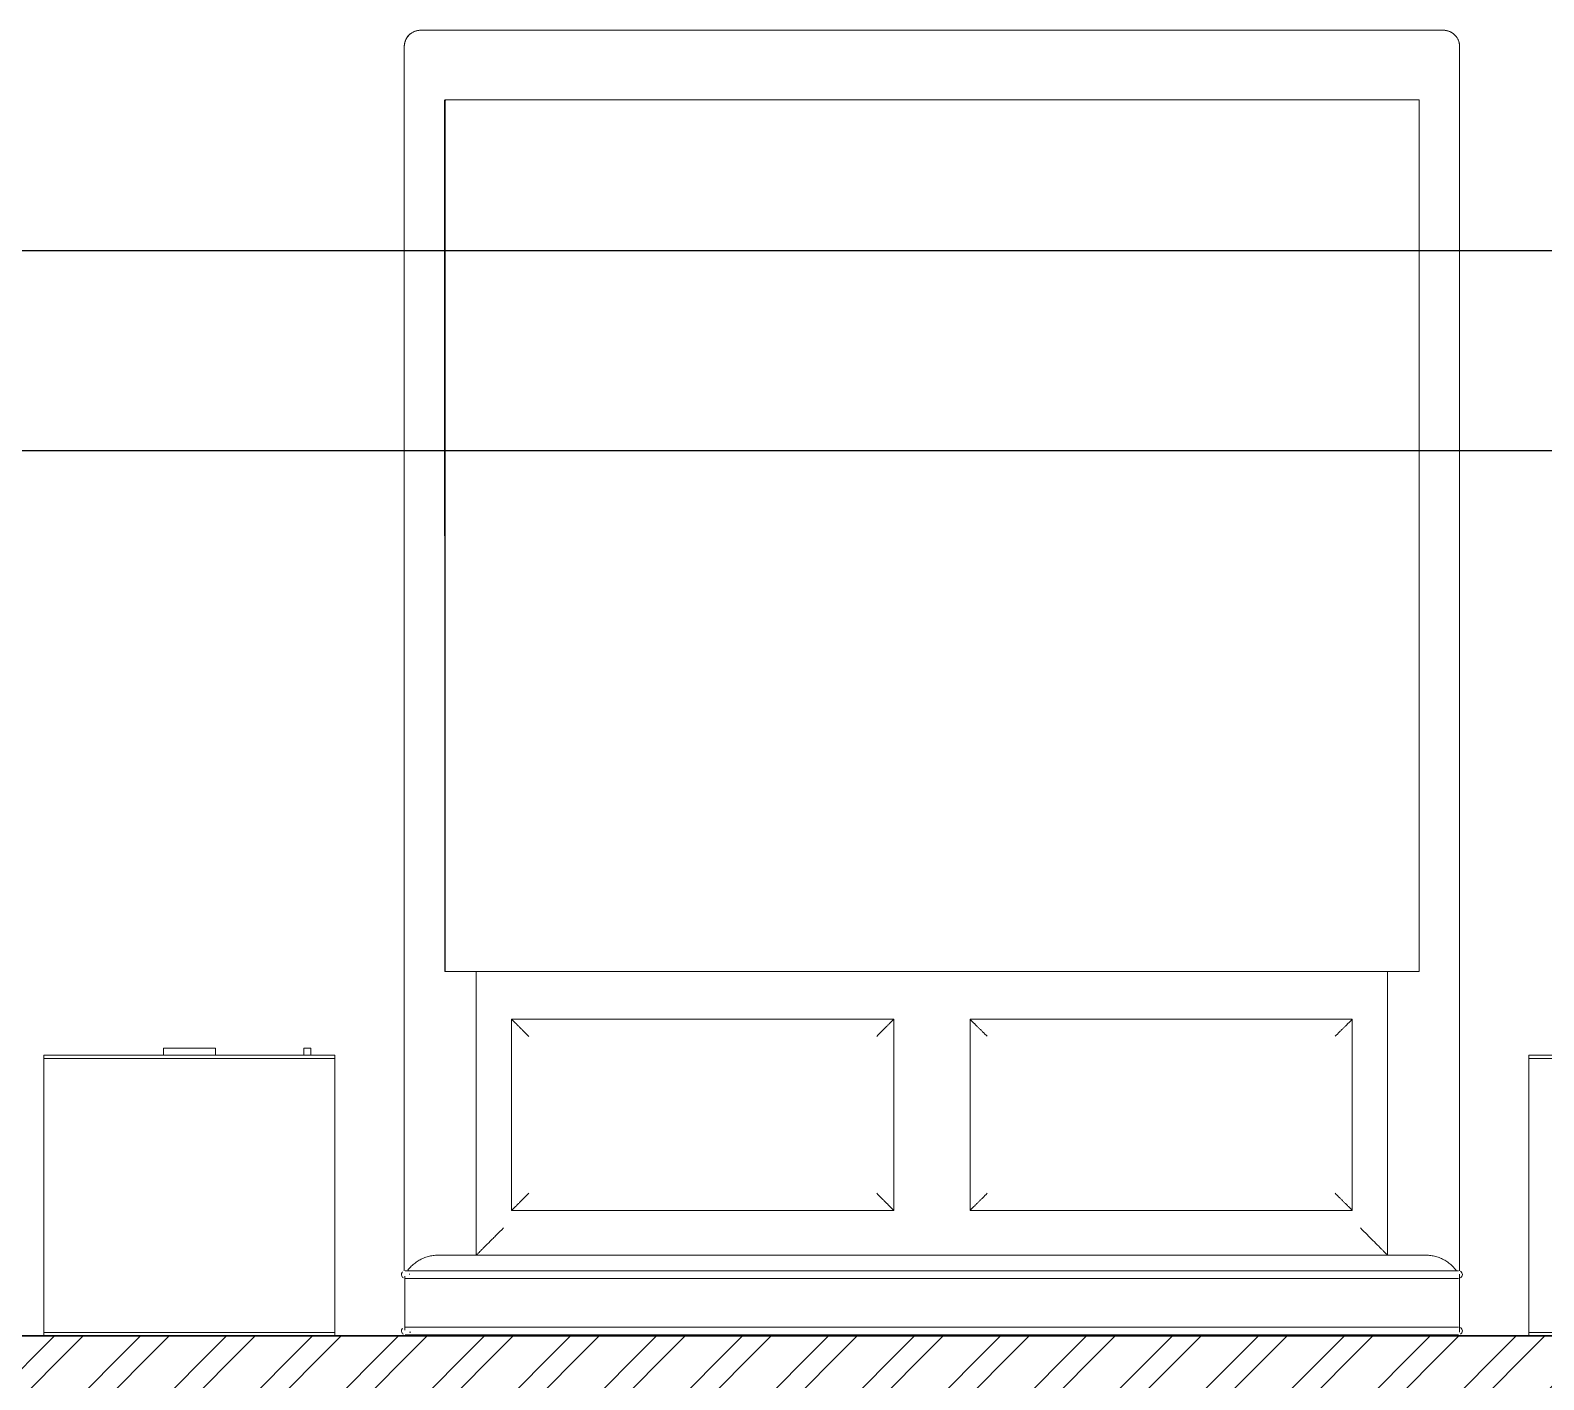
# Model space of a CAD drawing. Header units: millimetres. Extents: x -9226 to 166212, y -13 to 97274.
# Drawn here: x 43283 to 45654, y 39211 to 41325 of the extents above; entities that cross this region are included whole.
import ezdxf

# ---------------------------------------------------------------- set-up
doc = ezdxf.new("R2010")
doc.units = ezdxf.units.MM
doc.layers.get('0').update_dxf_attribs({"color": 8})
doc.layers.add('1.INS', color=8, linetype='Continuous')
for name, color, linetype, lineweight in [('1.TAGGING', 7, 'Continuous', 5), ('1.XREF', 8, 'Continuous', 9), ('23491-XR-AR-2ND FLOOR PLAN$0$A-FURN-FREE-PLAN', 8, 'Continuous', 5), ('23491-XR-AR-2ND FLOOR PLAN$0$A-WALL', 8, 'Continuous', 30), ('23491-XR-AR-2ND FLOOR PLAN$0$A-WALL-PATT', 8, 'Continuous', 5), ('A-ANNO-DIMS', 8, 'Continuous', 9)]:
    doc.layers.add(name, color=color, linetype=linetype, lineweight=lineweight)
doc.styles.add('ROMANS', font='isocp.shx', dxfattribs={"width": 0.8})
doc.dimstyles.new('JSE', dxfattribs={"dimtxt": 50, "dimasz": 150, "dimexe": 0.18, "dimexo": 0.0625, "dimgap": 50, "dimtad": 0, "dimdec": 0, "dimrnd": 5, "dimzin": 0, "dimdsep": 46, "dimtxsty": 'ROMANS', "dimcen": 0.09, "dimclrd": 7, "dimclre": 7, "dimclrt": 7, "dimadec": 0, "dimazin": 0, "dimtfac": 1, "dimtdec": 0, "dimtofl": 0, "dimtmove": 0, "dimatfit": 3, "dimfxl": 1, "dimtolj": 1, "dimtzin": 0, "dimarcsym": 1})
doc.dimstyles.new('JSE-1.25', dxfattribs={"dimtxt": 200, "dimasz": 150, "dimexe": 0.18, "dimexo": 0.0625, "dimgap": 20, "dimtad": 1, "dimdec": 0, "dimrnd": 5, "dimzin": 0, "dimdsep": 46, "dimtxsty": 'ROMANS', "dimcen": 0.09, "dimclrd": 256, "dimclre": 256, "dimclrt": 7, "dimadec": 0, "dimazin": 0, "dimtfac": 1, "dimtdec": 0, "dimtofl": 0, "dimtmove": 0, "dimatfit": 3, "dimfxl": 1, "dimtolj": 1, "dimtzin": 0, "dimarcsym": 0})

# ---------------------------------------------------------------- blocks, each defined once
blk = doc.blocks.new('23491-XR-AR-2ND FLOOR PLAN$0$A$C3984565F')
at = {"color": 8, "linetype": 'ByBlock'}
for p, q in [((-0.014, -0.955), (-0.014, 0.955)), ((-0.0093, 0.9668), (0.0939, 0.9668)), ((0, 0.955), (0, -0.955)), ((0.0892, -0.955), (0.0892, 0.955)), ((0.0939, 0.9668), (0.0972, 0.9668)), ((0.103, 0.9668), (2.3462, 0.9668)), ((0.1032, 0.955), (0.1032, -0.955)), ((2.3762, 0.9368), (2.3762, -0.9368)), ((0.1317, 0.905), (0.1317, -0.905)), ((0.6517, 0.8928), (2.2467, 0.8928)), ((0.6517, 0.8928), (0.6517, 0.8918)), ((0.6517, 0.8918), (0.6517, 0.836)), ((2.2467, 0.8928), (2.2477, 0.8928)), ((2.2487, 0.8909), (2.2487, -0.7896)), ((0.1317, 0.835), (0.6517, 0.835)), ((0.6517, 0.836), (0.6517, 0.7967)), ((0.6517, 0.7967), (0.6517, 0.4144)), ((0.2138, 0.7702), (0.5642, 0.7702)), ((0.2138, 0.0698), (0.2138, 0.7702)), ((0.5642, 0.7702), (0.5642, 0.0698)), ((0.6517, 0.4144), (0.6517, -0.3957)), ((0.5642, 0.0698), (0.2138, 0.0698)), ((0.2138, -0.0698), (0.5642, -0.0698)), ((0.2138, -0.7702), (0.2138, -0.0698)), ((0.5642, -0.0698), (0.5642, -0.7702)), ((0.6517, -0.3957), (0.6517, -0.7884)), ((0.5642, -0.7702), (0.2138, -0.7702)), ((0.6517, -0.7884), (0.6517, -0.8408)), ((0.6517, -0.835), (0.1317, -0.835)), ((0.6517, -0.8408), (0.6517, -0.8918)), ((2.2487, -0.8399), (2.2487, -0.8909)), ((0.6517, -0.8918), (0.6517, -0.8928)), ((0.6517, -0.8918), (2.2467, -0.8918)), ((2.2467, -0.8928), (0.6517, -0.8928)), ((2.2477, -0.8918), (2.2467, -0.8918)), ((2.2477, -0.8928), (2.2467, -0.8928)), ((-0.0095, -0.9551), (-0.0095, -0.957)), ((0.0935, -0.9661), (-0.0058, -0.9661)), ((0.0972, -0.9565), (0.0972, -0.9577)), ((2.3462, -0.9668), (0.103, -0.9668))]:
    blk.add_line(p, q, dxfattribs=at)
at = {"color": 8, "linetype": 'ByBlock', "flags": 128}
for points in [[(-0.014, 0.955), (-0.014, 0.9554), (-0.014, 0.9558), (-0.014, 0.9562), (-0.014, 0.9566), (-0.014, 0.957), (-0.014, 0.9574), (-0.014, 0.9578), (-0.014, 0.9581), (-0.014, 0.9585), (-0.014, 0.9589), (-0.014, 0.9593), (-0.014, 0.9596), (-0.014, 0.96), (-0.014, 0.9603), (-0.014, 0.9606), (-0.014, 0.961), (-0.014, 0.9613), (-0.014, 0.9616), (-0.014, 0.9619), (-0.014, 0.9622), (-0.014, 0.9624), (-0.014, 0.9627), (-0.014, 0.963), (-0.014, 0.9632), (-0.014, 0.9634), (-0.014, 0.9636), (-0.014, 0.9638), (-0.014, 0.964), (-0.014, 0.9642), (-0.014, 0.9643), (-0.014, 0.9645), (-0.014, 0.9646), (-0.014, 0.9647), (-0.014, 0.9648), (-0.014, 0.9649), (-0.014, 0.9649), (-0.014, 0.965), (-0.014, 0.965), (-0.014, 0.965)], [(0, 0.965), (0, 0.965), (0, 0.965), (0, 0.9649), (0, 0.9649), (0, 0.9648), (0, 0.9647), (0, 0.9646), (0, 0.9645), (0, 0.9644), (0, 0.9642), (0, 0.964), (0, 0.9639), (0, 0.9637), (0, 0.9635), (0, 0.9633), (0, 0.963), (0, 0.9628), (0, 0.9625), (0, 0.9622), (0, 0.962), (0, 0.9617), (0, 0.9614), (0, 0.9611), (0, 0.9607), (0, 0.9604), (0, 0.9601), (0, 0.9597), (0, 0.9594), (0, 0.959), (0, 0.9586), (0, 0.9582), (0, 0.9579), (0, 0.9575), (0, 0.9571), (0, 0.9567), (0, 0.9563), (0, 0.9559), (0, 0.9555), (0, 0.9551), (0, 0.955)], [(0.0892, 0.955), (0.0892, 0.9554), (0.0892, 0.9558), (0.0892, 0.9562), (0.0892, 0.9566), (0.0892, 0.957), (0.0892, 0.9574), (0.0892, 0.9578), (0.0892, 0.9581), (0.0892, 0.9585), (0.0892, 0.9589), (0.0892, 0.9593), (0.0892, 0.9596), (0.0892, 0.96), (0.0892, 0.9603), (0.0892, 0.9606), (0.0892, 0.961), (0.0892, 0.9613), (0.0892, 0.9616), (0.0892, 0.9619), (0.0892, 0.9622), (0.0892, 0.9624), (0.0892, 0.9627), (0.0892, 0.963), (0.0892, 0.9632), (0.0892, 0.9634), (0.0892, 0.9636), (0.0892, 0.9638), (0.0892, 0.964), (0.0892, 0.9642), (0.0892, 0.9643), (0.0892, 0.9645), (0.0892, 0.9646), (0.0892, 0.9647), (0.0892, 0.9648), (0.0892, 0.9649), (0.0892, 0.9649), (0.0892, 0.965), (0.0892, 0.965), (0.0892, 0.965)], [(0.1032, 0.965), (0.1032, 0.965), (0.1032, 0.965), (0.1032, 0.9649), (0.1032, 0.9649), (0.1032, 0.9648), (0.1032, 0.9647), (0.1032, 0.9646), (0.1032, 0.9645), (0.1032, 0.9644), (0.1032, 0.9642), (0.1032, 0.964), (0.1032, 0.9639), (0.1032, 0.9637), (0.1032, 0.9635), (0.1032, 0.9633), (0.1032, 0.963), (0.1032, 0.9628), (0.1032, 0.9625), (0.1032, 0.9622), (0.1032, 0.962), (0.1032, 0.9617), (0.1032, 0.9614), (0.1032, 0.9611), (0.1032, 0.9607), (0.1032, 0.9604), (0.1032, 0.9601), (0.1032, 0.9597), (0.1032, 0.9594), (0.1032, 0.959), (0.1032, 0.9586), (0.1032, 0.9582), (0.1032, 0.9579), (0.1032, 0.9575), (0.1032, 0.9571), (0.1032, 0.9567), (0.1032, 0.9563), (0.1032, 0.9559), (0.1032, 0.9555), (0.1032, 0.9551), (0.1032, 0.955)], [(2.3462, 0.9668), (2.3474, 0.9668), (2.3486, 0.9667), (2.3498, 0.9666), (2.351, 0.9664), (2.3522, 0.9662), (2.3533, 0.9659), (2.3545, 0.9656), (2.3556, 0.9653), (2.3568, 0.9649), (2.3579, 0.9644), (2.359, 0.9639), (2.3601, 0.9634), (2.3611, 0.9628), (2.3621, 0.9622), (2.3632, 0.9615), (2.3641, 0.9609), (2.3651, 0.9601), (2.366, 0.9593), (2.3669, 0.9585), (2.3677, 0.9577), (2.3686, 0.9568), (2.3693, 0.9559), (2.3701, 0.955), (2.3708, 0.954), (2.3715, 0.953), (2.3721, 0.952), (2.3727, 0.9509), (2.3732, 0.9499), (2.3737, 0.9488), (2.3742, 0.9477), (2.3746, 0.9465), (2.375, 0.9454), (2.3753, 0.9442), (2.3755, 0.9431), (2.3758, 0.9419), (2.376, 0.9407), (2.3761, 0.9395), (2.3762, 0.9383), (2.3762, 0.9371), (2.3762, 0.9368)], [(2.2487, 0.8918), (2.2487, 0.8918), (2.2487, 0.8919), (2.2487, 0.8919), (2.2487, 0.8919), (2.2487, 0.892), (2.2487, 0.892), (2.2487, 0.8921), (2.2487, 0.8921), (2.2487, 0.8921), (2.2487, 0.8922), (2.2486, 0.8922), (2.2486, 0.8922), (2.2486, 0.8923), (2.2486, 0.8923), (2.2486, 0.8923), (2.2485, 0.8924), (2.2485, 0.8924), (2.2485, 0.8924), (2.2485, 0.8925), (2.2484, 0.8925), (2.2484, 0.8925), (2.2484, 0.8925), (2.2483, 0.8926), (2.2483, 0.8926), (2.2483, 0.8926), (2.2482, 0.8926), (2.2482, 0.8927), (2.2482, 0.8927), (2.2481, 0.8927), (2.2481, 0.8927), (2.2481, 0.8927), (2.248, 0.8927), (2.248, 0.8927), (2.248, 0.8928), (2.2479, 0.8928), (2.2479, 0.8928), (2.2478, 0.8928), (2.2478, 0.8928), (2.2478, 0.8928), (2.2477, 0.8928)], [(2.2487, 0.8796), (2.2487, 0.8797), (2.2487, 0.8799), (2.2487, 0.88), (2.2487, 0.8802), (2.2487, 0.8804), (2.2487, 0.8805), (2.2487, 0.8807), (2.2487, 0.8809), (2.2487, 0.8811), (2.2487, 0.8813), (2.2487, 0.8815), (2.2487, 0.8817), (2.2487, 0.8819), (2.2487, 0.8822), (2.2487, 0.8824), (2.2487, 0.8826), (2.2487, 0.8829), (2.2487, 0.8831), (2.2487, 0.8834), (2.2487, 0.8836), (2.2487, 0.8839), (2.2487, 0.8841), (2.2487, 0.8844), (2.2487, 0.8846), (2.2487, 0.8849), (2.2487, 0.8852), (2.2487, 0.8854), (2.2487, 0.8857), (2.2487, 0.8859), (2.2487, 0.8862), (2.2487, 0.8865), (2.2487, 0.8867), (2.2487, 0.887), (2.2487, 0.8872), (2.2487, 0.8875), (2.2487, 0.8877), (2.2487, 0.8879), (2.2487, 0.8882), (2.2487, 0.8884), (2.2487, 0.8886), (2.2487, 0.8889), (2.2487, 0.8891), (2.2487, 0.8893), (2.2487, 0.8895), (2.2487, 0.8897), (2.2487, 0.8899), (2.2487, 0.89), (2.2487, 0.8902), (2.2487, 0.8904), (2.2487, 0.8905), (2.2487, 0.8907), (2.2487, 0.8908), (2.2487, 0.891), (2.2487, 0.8911), (2.2487, 0.8912), (2.2487, 0.8913), (2.2487, 0.8914), (2.2487, 0.8915), (2.2487, 0.8915), (2.2487, 0.8916), (2.2487, 0.8917), (2.2487, 0.8917), (2.2487, 0.8917), (2.2487, 0.8918), (2.2487, 0.8918), (2.2487, 0.8918)], [(2.2487, 0.8918), (2.2487, 0.8918), (2.2487, 0.8918), (2.2487, 0.8917), (2.2487, 0.8917), (2.2487, 0.8916), (2.2487, 0.8916), (2.2487, 0.8915), (2.2487, 0.8914), (2.2487, 0.8914), (2.2487, 0.8913), (2.2487, 0.8912), (2.2487, 0.891), (2.2487, 0.8909)], [(2.2487, -0.7884), (2.2487, -0.7908), (2.2487, -0.7931), (2.2487, -0.7955), (2.2487, -0.7978), (2.2487, -0.8001), (2.2487, -0.8024), (2.2487, -0.8047), (2.2487, -0.807), (2.2487, -0.8092), (2.2487, -0.8114), (2.2487, -0.8135), (2.2487, -0.8156), (2.2487, -0.8177), (2.2487, -0.8197), (2.2487, -0.8217), (2.2487, -0.8236), (2.2487, -0.8255), (2.2487, -0.8273), (2.2487, -0.829), (2.2487, -0.8307), (2.2487, -0.8323), (2.2487, -0.8339), (2.2487, -0.8353), (2.2487, -0.8367), (2.2487, -0.838), (2.2487, -0.8393), (2.2487, -0.8399)], [(2.2487, -0.8918), (2.2487, -0.8918), (2.2487, -0.8918), (2.2487, -0.8917), (2.2487, -0.8917), (2.2487, -0.8916), (2.2487, -0.8916), (2.2487, -0.8915), (2.2487, -0.8914), (2.2487, -0.8914), (2.2487, -0.8913), (2.2487, -0.8912), (2.2487, -0.891), (2.2487, -0.8909), (2.2487, -0.8908), (2.2487, -0.8906), (2.2487, -0.8905), (2.2487, -0.8903), (2.2487, -0.8902), (2.2487, -0.89), (2.2487, -0.8898), (2.2487, -0.8896), (2.2487, -0.8894), (2.2487, -0.8892), (2.2487, -0.889), (2.2487, -0.8888), (2.2487, -0.8886), (2.2487, -0.8883), (2.2487, -0.8881), (2.2487, -0.8879), (2.2487, -0.8876), (2.2487, -0.8874), (2.2487, -0.8871), (2.2487, -0.8869), (2.2487, -0.8866), (2.2487, -0.8864), (2.2487, -0.8861), (2.2487, -0.8859), (2.2487, -0.8856), (2.2487, -0.8853), (2.2487, -0.8851), (2.2487, -0.8848), (2.2487, -0.8846), (2.2487, -0.8843), (2.2487, -0.8841), (2.2487, -0.8838), (2.2487, -0.8836), (2.2487, -0.8833), (2.2487, -0.8831), (2.2487, -0.8828), (2.2487, -0.8826), (2.2487, -0.8823), (2.2487, -0.8821), (2.2487, -0.8819), (2.2487, -0.8817), (2.2487, -0.8815), (2.2487, -0.8812), (2.2487, -0.881), (2.2487, -0.8809), (2.2487, -0.8807), (2.2487, -0.8805), (2.2487, -0.8803), (2.2487, -0.8802), (2.2487, -0.88), (2.2487, -0.8798), (2.2487, -0.8797), (2.2487, -0.8796)], [(2.2477, -0.8928), (2.2478, -0.8928), (2.2478, -0.8928), (2.2479, -0.8928), (2.2479, -0.8928), (2.2479, -0.8928), (2.248, -0.8928), (2.248, -0.8927), (2.2481, -0.8927), (2.2481, -0.8927), (2.2481, -0.8927), (2.2482, -0.8927), (2.2482, -0.8927), (2.2482, -0.8926), (2.2483, -0.8926), (2.2483, -0.8926), (2.2483, -0.8926), (2.2484, -0.8926), (2.2484, -0.8925), (2.2484, -0.8925), (2.2485, -0.8925), (2.2485, -0.8924), (2.2485, -0.8924), (2.2485, -0.8924), (2.2486, -0.8924), (2.2486, -0.8923), (2.2486, -0.8923), (2.2486, -0.8923), (2.2486, -0.8922), (2.2487, -0.8922), (2.2487, -0.8921), (2.2487, -0.8921), (2.2487, -0.8921), (2.2487, -0.892), (2.2487, -0.892), (2.2487, -0.8919), (2.2487, -0.8919), (2.2487, -0.8919), (2.2487, -0.8918), (2.2487, -0.8918), (2.2487, -0.8918)], [(2.2487, -0.8909), (2.2487, -0.8911), (2.2487, -0.8912), (2.2487, -0.8913), (2.2487, -0.8914), (2.2487, -0.8915), (2.2487, -0.8915), (2.2487, -0.8916), (2.2487, -0.8917), (2.2487, -0.8917), (2.2487, -0.8917), (2.2487, -0.8918), (2.2487, -0.8918), (2.2487, -0.8918)], [(2.3762, -0.9368), (2.3762, -0.938), (2.3761, -0.9392), (2.376, -0.9404), (2.3758, -0.9416), (2.3756, -0.9427), (2.3754, -0.9439), (2.375, -0.9451), (2.3747, -0.9462), (2.3743, -0.9474), (2.3738, -0.9485), (2.3734, -0.9496), (2.3728, -0.9506), (2.3722, -0.9517), (2.3716, -0.9527), (2.371, -0.9537), (2.3703, -0.9547), (2.3695, -0.9557), (2.3688, -0.9566), (2.368, -0.9575), (2.3671, -0.9583), (2.3662, -0.9591), (2.3653, -0.9599), (2.3644, -0.9607), (2.3634, -0.9614), (2.3624, -0.962), (2.3614, -0.9627), (2.3604, -0.9632), (2.3593, -0.9638), (2.3582, -0.9643), (2.3571, -0.9648), (2.356, -0.9652), (2.3548, -0.9655), (2.3537, -0.9659), (2.3525, -0.9661), (2.3513, -0.9664), (2.3501, -0.9665), (2.3489, -0.9667), (2.3477, -0.9668), (2.3465, -0.9668), (2.3462, -0.9668)], [(-0.014, -0.965), (-0.014, -0.965), (-0.014, -0.965), (-0.014, -0.9649), (-0.014, -0.9649), (-0.014, -0.9648), (-0.014, -0.9647), (-0.014, -0.9646), (-0.014, -0.9645), (-0.014, -0.9644), (-0.014, -0.9642), (-0.014, -0.964), (-0.014, -0.9639), (-0.014, -0.9637), (-0.014, -0.9635), (-0.014, -0.9633), (-0.014, -0.963), (-0.014, -0.9628), (-0.014, -0.9625), (-0.014, -0.9622), (-0.014, -0.962), (-0.014, -0.9617), (-0.014, -0.9614), (-0.014, -0.9611), (-0.014, -0.9607), (-0.014, -0.9604), (-0.014, -0.9601), (-0.014, -0.9597), (-0.014, -0.9594), (-0.014, -0.959), (-0.014, -0.9586), (-0.014, -0.9582), (-0.014, -0.9579), (-0.014, -0.9575), (-0.014, -0.9571), (-0.014, -0.9567), (-0.014, -0.9563), (-0.014, -0.9559), (-0.014, -0.9555), (-0.014, -0.9551), (-0.014, -0.955)], [(0, -0.955), (0, -0.9554), (0, -0.9558), (0, -0.9562), (0, -0.9566), (0, -0.957), (0, -0.9574), (0, -0.9578), (0, -0.9581), (0, -0.9585), (0, -0.9589), (0, -0.9593), (0, -0.9596), (0, -0.96), (0, -0.9603), (0, -0.9606), (0, -0.961), (0, -0.9613), (0, -0.9616), (0, -0.9619), (0, -0.9622), (0, -0.9624), (0, -0.9627), (0, -0.963), (0, -0.9632), (0, -0.9634), (0, -0.9636), (0, -0.9638), (0, -0.964), (0, -0.9642), (0, -0.9643), (0, -0.9645), (0, -0.9646), (0, -0.9647), (0, -0.9648), (0, -0.9649), (0, -0.9649), (0, -0.965), (0, -0.965), (0, -0.965)], [(0.0892, -0.965), (0.0892, -0.965), (0.0892, -0.965), (0.0892, -0.9649), (0.0892, -0.9649), (0.0892, -0.9648), (0.0892, -0.9647), (0.0892, -0.9646), (0.0892, -0.9645), (0.0892, -0.9644), (0.0892, -0.9642), (0.0892, -0.964), (0.0892, -0.9639), (0.0892, -0.9637), (0.0892, -0.9635), (0.0892, -0.9633), (0.0892, -0.963), (0.0892, -0.9628), (0.0892, -0.9625), (0.0892, -0.9622), (0.0892, -0.962), (0.0892, -0.9617), (0.0892, -0.9614), (0.0892, -0.9611), (0.0892, -0.9607), (0.0892, -0.9604), (0.0892, -0.9601), (0.0892, -0.9597), (0.0892, -0.9594), (0.0892, -0.959), (0.0892, -0.9586), (0.0892, -0.9582), (0.0892, -0.9579), (0.0892, -0.9575), (0.0892, -0.9571), (0.0892, -0.9567), (0.0892, -0.9563), (0.0892, -0.9559), (0.0892, -0.9555), (0.0892, -0.9551), (0.0892, -0.955)], [(0.1032, -0.955), (0.1032, -0.9554), (0.1032, -0.9558), (0.1032, -0.9562), (0.1032, -0.9566), (0.1032, -0.957), (0.1032, -0.9574), (0.1032, -0.9578), (0.1032, -0.9581), (0.1032, -0.9585), (0.1032, -0.9589), (0.1032, -0.9593), (0.1032, -0.9596), (0.1032, -0.96), (0.1032, -0.9603), (0.1032, -0.9606), (0.1032, -0.961), (0.1032, -0.9613), (0.1032, -0.9616), (0.1032, -0.9619), (0.1032, -0.9622), (0.1032, -0.9624), (0.1032, -0.9627), (0.1032, -0.963), (0.1032, -0.9632), (0.1032, -0.9634), (0.1032, -0.9636), (0.1032, -0.9638), (0.1032, -0.964), (0.1032, -0.9642), (0.1032, -0.9643), (0.1032, -0.9645), (0.1032, -0.9646), (0.1032, -0.9647), (0.1032, -0.9648), (0.1032, -0.9649), (0.1032, -0.9649), (0.1032, -0.965), (0.1032, -0.965), (0.1032, -0.965)]]:
    blk.add_lwpolyline(points, dxfattribs=at)
at = {"color": 8, "linetype": 'ByBlock'}
for centre, radius, start, end in [((-0.007, 0.965), 0.007, 30, 150), ((0.0962, 0.965), 0.007, 30, 150), ((2.3462, 0.9368), 0.03, 60, 90), ((2.3462, 0.9368), 0.03, 0, 52.5651), ((2.3462, -0.9368), 0.03, 330, 0), ((-0.007, -0.965), 0.007, 210, 315), ((0.0962, -0.965), 0.007, 210, 315), ((2.3462, -0.9368), 0.03, 270, 322.5651)]:
    blk.add_arc(centre, radius, start, end, dxfattribs=at)
at = {"color": 8, "linetype": 'ByBlock', "extrusion": (0, 0, -1)}
blk.add_ellipse((2.2477, -0.8909), major_axis=(0.001, 0), ratio=0.8714, start_param=0, end_param=1.570796, dxfattribs=at)
at = {"color": 8, "linetype": 'ByBlock'}
for points, knots in [([(0.1036, 0.9608), (0.1064, 0.9587), (0.1113, 0.9545), (0.1166, 0.9484), (0.1201, 0.9435), (0.1233, 0.9384), (0.1267, 0.9316), (0.1296, 0.9229), (0.1313, 0.9142), (0.1317, 0.9081), (0.1317, 0.905)], [0.1050193, 0.1050193, 0.1050193, 0.1050193, 0.25, 0.375, 0.4375, 0.5, 0.625, 0.75, 0.875, 1, 1, 1, 1]), ([(0.1817, 0.785), (0.1773, 0.7894), (0.1709, 0.7959), (0.1626, 0.8042), (0.1576, 0.8091), (0.154, 0.8128), (0.1504, 0.8163), (0.1471, 0.8196), (0.1441, 0.8226), (0.1414, 0.8254), (0.1383, 0.8284), (0.1354, 0.8313), (0.1326, 0.8341), (0.1318, 0.835), (0.1317, 0.835)], [0, 0, 0, 0, 0.166667, 0.25, 0.333333, 0.375, 0.416667, 0.5, 0.541667, 0.583333, 0.666667, 0.75, 0.833333, 1, 1, 1, 1]), ([(0.2452, 0.7388), (0.2424, 0.7416), (0.2383, 0.7458), (0.2329, 0.7511), (0.2298, 0.7542), (0.2274, 0.7566), (0.2251, 0.7589), (0.223, 0.761), (0.2211, 0.763), (0.2192, 0.7648), (0.2165, 0.7675), (0.2148, 0.7692), (0.214, 0.77)], [0, 0, 0, 0, 0.2, 0.3, 0.4, 0.45, 0.5, 0.6, 0.65, 0.7, 0.8, 1, 1, 1, 1]), ([(0.5328, 0.7388), (0.5356, 0.7416), (0.5398, 0.7457), (0.5451, 0.7511), (0.5482, 0.7542), (0.5506, 0.7566), (0.5529, 0.7589), (0.555, 0.761), (0.557, 0.7629), (0.5588, 0.7648), (0.5615, 0.7675), (0.5632, 0.7692), (0.564, 0.77)], [0, 0, 0, 0, 0.2, 0.3, 0.4, 0.45, 0.5, 0.6, 0.65, 0.7, 0.8, 1, 1, 1, 1]), ([(0.214, 0.07), (0.2148, 0.0708), (0.2165, 0.0725), (0.2196, 0.0756), (0.222, 0.078), (0.224, 0.08), (0.2257, 0.0817), (0.2274, 0.0834), (0.2298, 0.0858), (0.2329, 0.0889), (0.2383, 0.0943), (0.2424, 0.0984), (0.2452, 0.1012)], [-1, -1, -1, -1, -0.8, -0.7, -0.6, -0.55, -0.5, -0.45, -0.4, -0.3, -0.2, 0, 0, 0, 0]), ([(0.5328, 0.1012), (0.5356, 0.0984), (0.5397, 0.0942), (0.5451, 0.0889), (0.5482, 0.0858), (0.5506, 0.0834), (0.5529, 0.0811), (0.555, 0.079), (0.5569, 0.077), (0.5588, 0.0752), (0.5615, 0.0725), (0.5632, 0.0708), (0.564, 0.07)], [0, 0, 0, 0, 0.2, 0.3, 0.4, 0.45, 0.5, 0.6, 0.65, 0.7, 0.8, 1, 1, 1, 1]), ([(0.2452, -0.1012), (0.2424, -0.0984), (0.2383, -0.0943), (0.2329, -0.0889), (0.2298, -0.0858), (0.2274, -0.0834), (0.2251, -0.0811), (0.223, -0.079), (0.221, -0.0771), (0.2192, -0.0752), (0.2165, -0.0725), (0.2148, -0.0708), (0.214, -0.07)], [-1, -1, -1, -1, -0.8, -0.7, -0.6, -0.55, -0.5, -0.4, -0.35, -0.3, -0.2, 0, 0, 0, 0]), ([(0.564, -0.07), (0.5632, -0.0708), (0.5616, -0.0725), (0.5584, -0.0756), (0.556, -0.078), (0.554, -0.08), (0.5523, -0.0817), (0.5506, -0.0834), (0.5482, -0.0858), (0.5451, -0.0889), (0.5397, -0.0942), (0.5356, -0.0984), (0.5328, -0.1012)], [0, 0, 0, 0, 0.2, 0.3, 0.4, 0.45, 0.5, 0.55, 0.6, 0.7, 0.8, 1, 1, 1, 1]), ([(0.214, -0.77), (0.2148, -0.7692), (0.2165, -0.7675), (0.2196, -0.7644), (0.222, -0.762), (0.224, -0.76), (0.2257, -0.7583), (0.2274, -0.7566), (0.2298, -0.7542), (0.2329, -0.7511), (0.2383, -0.7458), (0.2424, -0.7416), (0.2452, -0.7388)], [0, 0, 0, 0, 0.2, 0.3, 0.4, 0.45, 0.5, 0.55, 0.6, 0.7, 0.8, 1, 1, 1, 1]), ([(0.564, -0.77), (0.5632, -0.7692), (0.5615, -0.7675), (0.5584, -0.7644), (0.556, -0.762), (0.554, -0.76), (0.5523, -0.7583), (0.5506, -0.7566), (0.5482, -0.7542), (0.5451, -0.7511), (0.5398, -0.7457), (0.5356, -0.7416), (0.5328, -0.7388)], [0, 0, 0, 0, 0.2, 0.3, 0.4, 0.45, 0.5, 0.55, 0.6, 0.7, 0.8, 1, 1, 1, 1]), ([(0.1817, -0.785), (0.1774, -0.7895), (0.1708, -0.7959), (0.1626, -0.8042), (0.1577, -0.8091), (0.1539, -0.8128), (0.1504, -0.8164), (0.1471, -0.8196), (0.1441, -0.8226), (0.1414, -0.8254), (0.1383, -0.8284), (0.1354, -0.8313), (0.1326, -0.8341), (0.1317, -0.835), (0.1317, -0.835)], [0, 0, 0, 0, 0.166667, 0.25, 0.333333, 0.375, 0.416667, 0.5, 0.541667, 0.583333, 0.666667, 0.75, 0.833333, 1, 1, 1, 1]), ([(0.1041, -0.9604), (0.1067, -0.9584), (0.1115, -0.9543), (0.1166, -0.9484), (0.1201, -0.9435), (0.1233, -0.9384), (0.1267, -0.9316), (0.1296, -0.923), (0.1313, -0.9141), (0.1317, -0.908), (0.1317, -0.905)], [0.1145991, 0.1145991, 0.1145991, 0.1145991, 0.25, 0.375, 0.4375, 0.5, 0.625, 0.75, 0.875, 1, 1, 1, 1])]:
    blk.add_open_spline(points, degree=3, knots=knots, dxfattribs=at)
for points in [[(0.214, 0.77), (0.2139, 0.7701), (0.2138, 0.7702), (0.2138, 0.7702), (0.2138, 0.7702)], [(0.564, 0.77), (0.5641, 0.7701), (0.5642, 0.7702), (0.5642, 0.7702), (0.5642, 0.7702)], [(0.2138, 0.0698), (0.2138, 0.0698), (0.2138, 0.0698), (0.2139, 0.0699), (0.214, 0.07)], [(0.564, 0.07), (0.5641, 0.0699), (0.5642, 0.0698), (0.5642, 0.0698), (0.5642, 0.0698)], [(0.214, -0.07), (0.2139, -0.0699), (0.2138, -0.0698), (0.2138, -0.0698), (0.2138, -0.0698)], [(0.5642, -0.0698), (0.5642, -0.0698), (0.5642, -0.0698), (0.5641, -0.0699), (0.564, -0.07)], [(0.2138, -0.7702), (0.2138, -0.7702), (0.2138, -0.7702), (0.2139, -0.7701), (0.214, -0.77)], [(0.5642, -0.7702), (0.5642, -0.7702), (0.5642, -0.7702), (0.5641, -0.7701), (0.564, -0.77)]]:
    blk.add_open_spline(points, degree=3, dxfattribs=at)
blk = doc.blocks.new('23491-XR-AR-2ND FLOOR PLAN$0$A$C7CC33DBA')
at = {"color": 8, "linetype": 'ByBlock'}
for p, q in [((0, 0), (0.508, 0)), ((0, -0.5334), (0, 0)), ((0.0063, -0.5334), (0.0063, 0)), ((0.0063, 0), (0.5144, 0)), ((0.508, 0), (0.508, -0.5334)), ((0.5144, 0), (0.5144, -0.5334)), ((0.5144, -0.2191), (0.5271, -0.2191)), ((0.5271, -0.2191), (0.5271, -0.3143)), ((0.5271, -0.3143), (0.5144, -0.3143)), ((0.5271, -0.4765), (0.5144, -0.4765)), ((0.5144, -0.4892), (0.5271, -0.4892)), ((0.5271, -0.4892), (0.5271, -0.4765)), ((0.508, -0.5334), (0, -0.5334)), ((0.2604, -0.5334), (0.0063, -0.5334)), ((0.5144, -0.5334), (0.2604, -0.5334))]:
    blk.add_line(p, q, dxfattribs=at)
blk = doc.blocks.new('23491-XR-AR-2ND FLOOR PLAN$0$A$C38B4630D')
at = {"color": 8}
blk.add_blockref('23491-XR-AR-2ND FLOOR PLAN$0$A$C7CC33DBA', (-2.3923, 1.6272), dxfattribs=at)
at = {"color": 8, "linetype": 'ByBlock'}
blk.add_blockref('23491-XR-AR-2ND FLOOR PLAN$0$A$C3984565F', (-2.3762, 0), dxfattribs=at)
at = {"color": 8, "xscale": -1, "rotation": 180}
blk.add_blockref('23491-XR-AR-2ND FLOOR PLAN$0$A$C7CC33DBA', (-2.3923, -1.6272), dxfattribs=at)
blk = doc.blocks.new('23491-XR-AR-2ND FLOOR PLAN')
at = {"layer": '23491-XR-AR-2ND FLOOR PLAN$0$A-WALL-PATT'}
h = blk.add_hatch(dxfattribs=at)
h.set_pattern_fill('ANSI32', color=8, scale=10)
h.paths.add_polyline_path([(39750, 39730), (39750, 39280), (40550, 39280), (40550, 39730)], flags=16)
h.paths.add_polyline_path([(48000, 39280), (42400, 39280), (42400, 40980), (43000, 40980), (43000, 41080), (41550, 41080), (41550, 40980), (42250, 40980), (42250, 39280), (40650, 39280), (40650, 39830), (39850, 39830), (39850, 40980), (40750, 40980), (40750, 41080), (39850, 41080), (39850, 41180), (39650, 41180), (39650, 39080), (44260, 39080), (44260, 38480), (44360, 38480), (44360, 39080), (48000, 39080)])
at = {"layer": '23491-XR-AR-2ND FLOOR PLAN$0$A-WALL', "color": 8}
blk.add_line((48000, 39280), (42400, 39280), dxfattribs=at)
at = {"layer": '23491-XR-AR-2ND FLOOR PLAN$0$A-FURN-FREE-PLAN', "color": 8, "extrusion": (3.40897e-07, 2.87318e-07, 1), "xscale": -855.0000000000006, "yscale": 855.0000000000005, "zscale": 855.0000000000002, "rotation": 270.0005665312286}
blk.add_blockref('23491-XR-AR-2ND FLOOR PLAN$0$A$C38B4630D', (44695.6, 41325.5, 0), dxfattribs=at)
blk = doc.blocks.new('XREF')
at = {"layer": 'A-ANNO-DIMS', "color": 8}
blk.add_blockref('23491-XR-AR-2ND FLOOR PLAN', (0, 0), dxfattribs=at)

msp = doc.modelspace()

# ---------------------------------------------------------------- block references
at = {"layer": '1.XREF'}
msp.add_blockref('XREF', (0, 0), dxfattribs=at)

# ---------------------------------------------------------------- next in the draw order: linework, layer by layer
at = {"layer": '1.INS', "color": 7}
msp.add_lwpolyline([(41608.3, 40667.4), (50500, 40667.4)], dxfattribs=at)

# ---------------------------------------------------------------- next in the draw order: leaders
at = {"layer": '1.INS'}
for points in [[(40914.9, 41210.7), (40914.9, 38600.3), (55000, 38600.3)], [(36138.6, 40980.7), (55000, 40980.7)], [(40415.2, 40245.1), (40415.2, 38008), (50500, 38008)]]:
    msp.add_leader(points, dimstyle='JSE', override={"dimgap": 50, "dimtad": 0}, dxfattribs=at)
at = {"layer": '1.TAGGING', "color": 6}
msp.add_leader([(41727.7, 40052.6, 0), (41727.7, 39280, 0), (50500, 39280, 0)], dimstyle='JSE-1.25', override={"dimgap": 20, "dimtad": 0}, dxfattribs=at)

doc.saveas('drawing.dxf')
